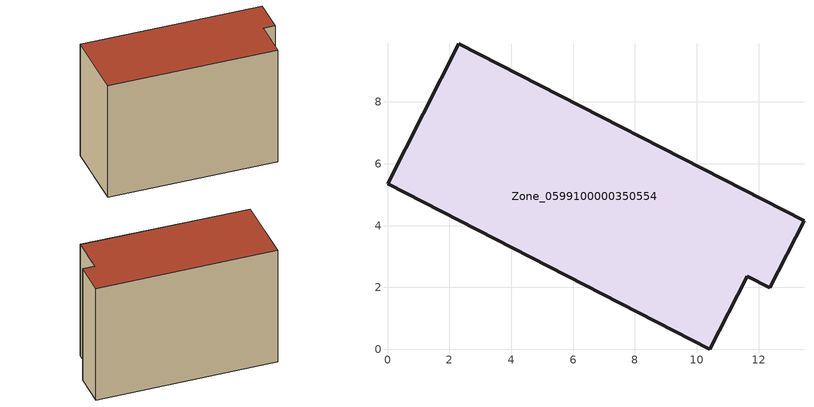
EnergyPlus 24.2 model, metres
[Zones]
Zone_0599100000350554
 floor ground (C_G): 0,5.36 2.31,9.88 13.47,4.16 12.35,1.99 11.63,2.36 10.42,0 z3.72
 wall outside (C_F): 2.31,9.88 0,5.36 10.42,0 11.63,2.36 12.35,1.99 13.47,4.16 2.31,9.88 z3.72:12.45
 roof outside (C_R): 13.47,4.16 2.31,9.88 0,5.36 10.42,0 11.63,2.36 12.35,1.99 z12.45
[BUILDING]
Pand.0599100000350554: North Axis=0; Terrain=City; Loads Convergence Tolerance Value=0.04; Temperature Convergence Tolerance Value=0.4; Solar Distribution=FullExterior; Maximum Number of Warmup Days=25; Minimum Number of Warmup Days=1
[Site:Location]
Rotterdam.The.Hague.AP_ZH_NLD Design_Conditions: Latitude=51.96; Longitude=4.45; Time Zone=1; Elevation=-4.5
[SITE:GROUNDTEMPERATURE:BUILDINGSURFACE]
18, 18, 18, 18, 18, 18, 18, 18, 18, 18, 18, 18
[MATERIAL] Thermal Absorptance=0.9; Solar Absorptance=0.7; Visible Absorptance=0.7
Name | Roughness | Thickness | Conductivity | Density | Specific Heat
G.TC.1992-2005 | MediumSmooth | 0.15 | 0.06 | 540 | 1210
F.TC.1992-2005 | Rough | 0.3 | 0.12 | 1920 | 840
R.TC.1992-2005 | MediumRough | 0.2 | 0.08 | 1500 | 1000
[CONSTRUCTION]
C_G: G.TC.1992-2005
C_F: F.TC.1992-2005
C_R: R.TC.1992-2005
[ZONE]
Zone_0599100000350554: Type=1; Multiplier=1; Ceiling Height=Autocalculate; Volume=Autocalculate; Floor Area=autocalculate; Part of Total Floor Area=Yes
[ZONEINFILTRATION:DESIGNFLOWRATE]
Infil_Zone_0599100000350554: Zone or ZoneList or Space or SpaceList=Zone_0599100000350554; Schedule=AlwaysOn; Design Flow Rate Calculation Method=Flow/Area; Flow Rate per Floor Area=0.0015; Constant Term Coefficient=1; Temperature Term Coefficient=0; Velocity Term Coefficient=0; Velocity Squared Term Coefficient=0
[HVACTEMPLATE:ZONE:IDEALLOADSAIRSYSTEM]
Zone_0599100000350554: Maximum Heating Supply Air Temperature=50; Minimum Cooling Supply Air Temperature=13; Maximum Heating Supply Air Humidity Ratio=0.0156; Minimum Cooling Supply Air Humidity Ratio=0.0077; Heating Limit=NoLimit; Cooling Limit=NoLimit; Dehumidification Control Type=ConstantSensibleHeatRatio; Cooling Sensible Heat Ratio=0.7; Dehumidification Setpoint=60; Humidification Control Type=None; Humidification Setpoint=30; Outdoor Air Method=None; Outdoor Air Flow Rate per Person=0.00944; Outdoor Air Flow Rate per Zone Floor Area=0; Outdoor Air Flow Rate per Zone=0; Demand Controlled Ventilation Type=None; Outdoor Air Economizer Type=NoEconomizer; Heat Recovery Type=None; Sensible Heat Recovery Effectiveness=0.7; Latent Heat Recovery Effectiveness=0.65
[ZONECONTROL:THERMOSTAT]
ThermostatControl_Zone_0599100000350554: Zone or ZoneList=Zone_0599100000350554; Control Type Schedule=DualSetpointControlType; Control 1=Thermostat_Zone_0599100000350554; Temperature Difference Between Cutout And Setpoint=0
[THERMOSTATSETPOINT:DUALSETPOINT]
Thermostat_Zone_0599100000350554: Heating Setpoint Temperature Schedule=HeatingSetpoint_Zone_0599100000350554; Cooling Setpoint Temperature Schedule=CoolingSetpoint_Zone_0599100000350554
[SCHEDULE:COMPACT]
HeatingSetpoint_Zone_0599100000350554: Through: 12/31, For: AllDays, Until: 24:00, 21
CoolingSetpoint_Zone_0599100000350554: Through: 12/31, For: AllDays, Until: 24:00, 24
DualSetpointControlType: Through: 12/31, For: AllDays, Until: 24:00, 4
AlwaysOn: Through: 12/31, For: AllDays, Until: 24:00, 1
